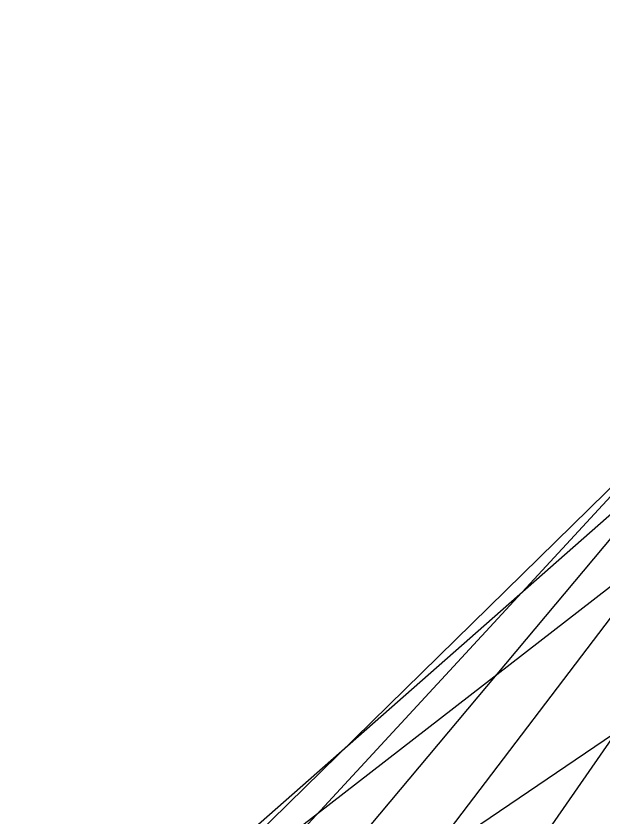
# Model space of a CAD drawing. Header units: metres. Extents: x -59 to 99, y -54 to 55.
# Drawn here: x -49.84 to -44.9, y -43.81 to -37.06 of the extents above; entities that cross this region are included whole.
import ezdxf

# ---------------------------------------------------------------- set-up
doc = ezdxf.new("R2010")
doc.units = ezdxf.units.M

msp = doc.modelspace()

# ---------------------------------------------------------------- linework, layer by layer
for p, q in [((-40.619896, -37.056564, -201.11931), (-48.019753, -47.746025, -207.52657)), ((-41.457565, -37.672134, -192.30586), (-49.639153, -48.433723, -197.68256)), ((-42.18656, -38.28588, -183.51486), (-51.258568, -49.121414, -187.83853)), ((-42.79889, -38.889984, -174.86116), (-52.877968, -49.809113, -177.99452)), ((-43.252502, -39.47351, -166.50565), (-54.497368, -50.496803, -168.15051)), ((-43.432953, -40.01529, -158.75272), (-56.116776, -51.1845, -158.3065)), ((-43.04078, -40.463684, -152.33978), (-57.736176, -51.872192, -148.46248)), ((-41.224747, -40.667046, -149.43506), (-57.736176, -51.872192, -148.46248))]:
    msp.add_line(p, q)

doc.saveas('drawing.dxf')
